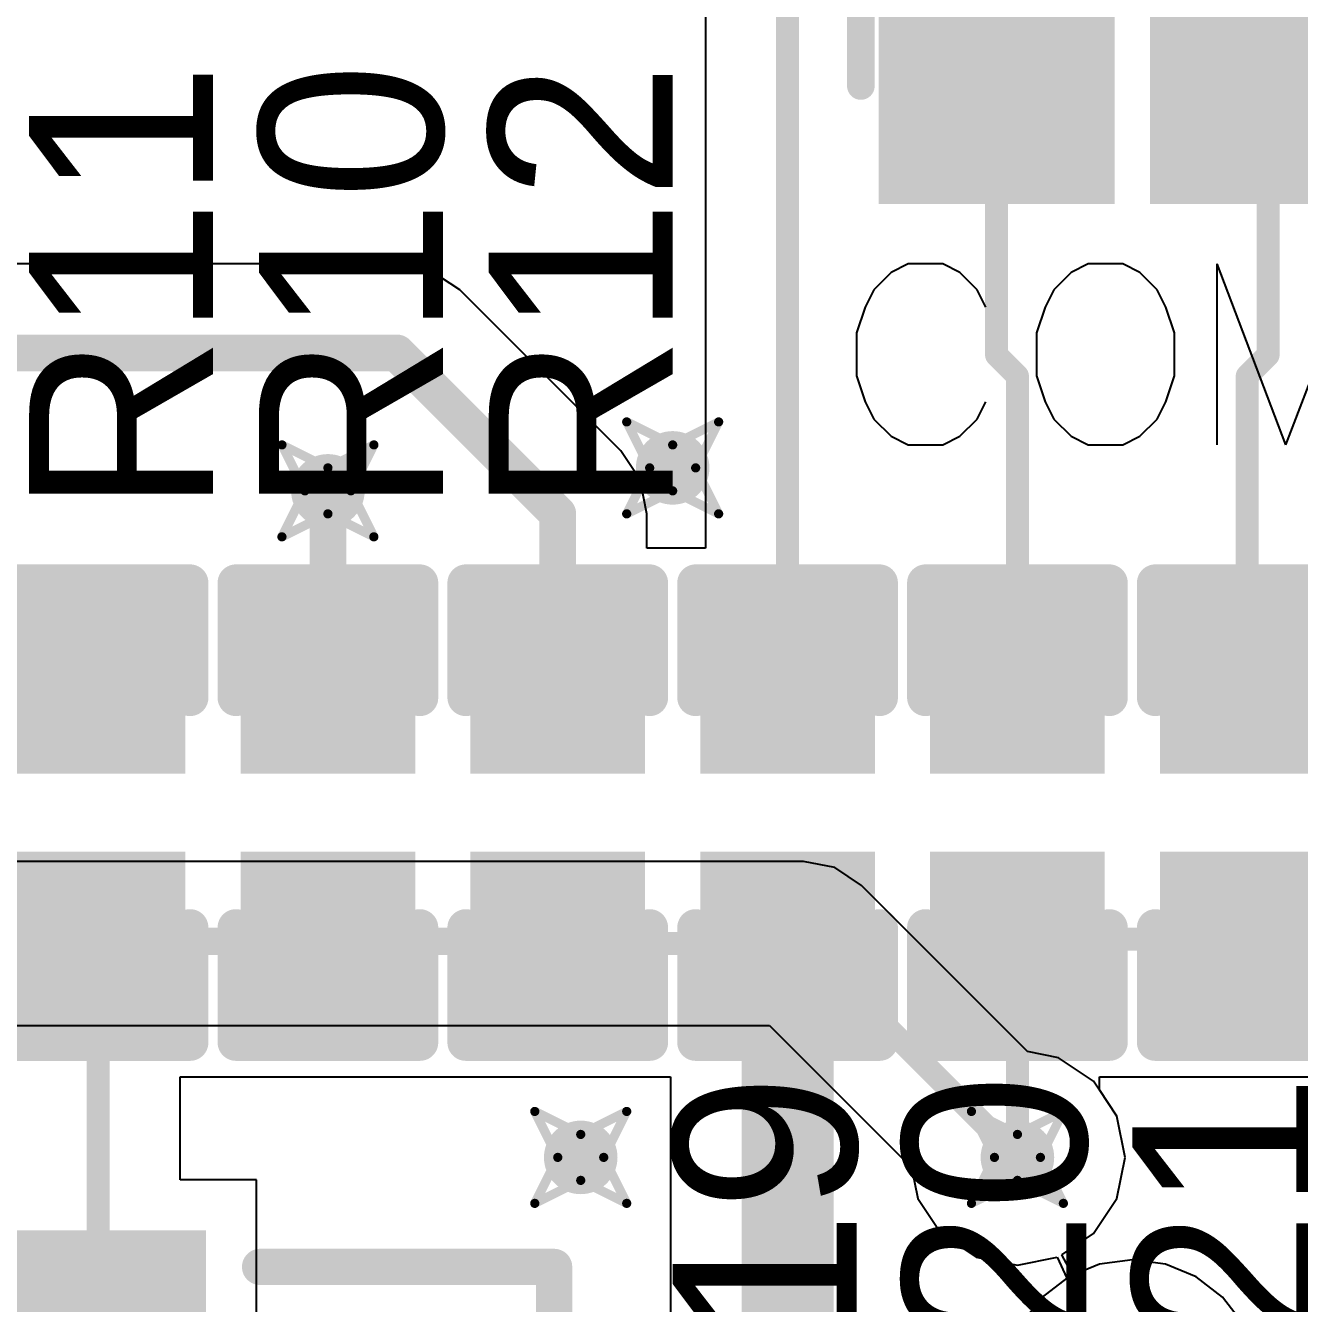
# Model space of a CAD drawing. Header units: millimetres. Extents: x 2.26 to 6.57, y 1.2 to 4.64.
# Drawn here: x 4.6175 to 4.8946, y 3.8714 to 4.1494 of the extents above; entities that cross this region are included whole.
import ezdxf

# ---------------------------------------------------------------- set-up
doc = ezdxf.new("R2010")
doc.units = ezdxf.units.MM
doc.header["$MEASUREMENT"] = 0
for name, color, linetype in [('BottomLayer', 5, 'Continuous'), ('DrillDrawing', 1, 'Continuous'), ('MultiLayer', 9, 'Continuous'), ('TopLayer', 1, 'Continuous'), ('TopOverlay', 2, 'Continuous'), ('TopPaste', 8, 'Continuous'), ('TopSolder', 216, 'Continuous'), ('ViaHoleLayer', 16, 'Continuous')]:
    doc.layers.add(name, color=color, linetype=linetype)

# ---------------------------------------------------------------- blocks, each defined once
blk = doc.blocks.new('HSMF_A201_96')
at = {"layer": 'TopLayer'}
for points in [[(-0.08858, 0.05118), (-0.08858, 0.00787), (-0.02953, 0.05118), (-0.02953, 0.00787)], [(0.02953, 0.05118), (0.02953, 0.00787), (0.08858, 0.05118), (0.08858, 0.00787)], [(-0.08858, -0.00787), (-0.08858, -0.05118), (-0.02953, -0.00787), (-0.02953, -0.05118)], [(0.02953, -0.00787), (0.02953, -0.05118), (0.08858, -0.00787), (0.08858, -0.05118)]]:
    blk.add_solid(points, dxfattribs=at)
at = {"layer": 'TopOverlay'}
for points, const_width in [([(-0.05761, 0.075, 1), (-0.06223, 0.075, 1)], 0.00984), ([(-0.06469, 0.075, 1), (-0.05977, 0.075, 1)], 0.00492), ([(-0.06008, 0.075, 1), (-0.05515, 0.075, 1)], 0.00492), ([(-0.10252, 0.05906, 1), (-0.09937, 0.05906, 1)], 0.00315), ([(-0.10157, 0.05906, 1), (-0.09843, 0.05906, 1)], 0.00315), ([(-0.06843, 0.05906, 1), (-0.06543, 0.05906, 1)], 0.003), ([(-0.04094, 0.05906, 1), (-0.0378, 0.05906, 1)], 0.00315), ([(0.06543, 0.05906, 1), (0.06843, 0.05906, 1)], 0.003), ([(-0.11126, 0.05031, 1), (-0.10811, 0.05031, 1)], 0.00315), ([(-0.06843, -0.05906, 1), (-0.06543, -0.05906, 1)], 0.003), ([(0.06543, -0.05906, 1), (0.06843, -0.05906, 1)], 0.003)]:
    blk.add_lwpolyline(points, format="xyb", close=True, dxfattribs=dict(at, const_width=const_width))
for points, const_width in [([(-0.10969, 0.05031), (-0.10094, 0.05906)], 0.0063), ([(-0.03937, 0.05906), (-0.1, 0.05906)], 0.0063), ([(0.06693, 0.05906), (-0.06693, 0.05906)], 0.006), ([(0.06693, -0.05906), (-0.06693, -0.05906)], 0.006)]:
    blk.add_lwpolyline(points, dxfattribs=dict(at, const_width=const_width))
at = {"layer": 'TopPaste'}
for points in [[(-0.08858, 0.05118), (-0.08858, 0.00787), (-0.02953, 0.05118), (-0.02953, 0.00787)], [(0.02953, 0.05118), (0.02953, 0.00787), (0.08858, 0.05118), (0.08858, 0.00787)], [(-0.08858, -0.00787), (-0.08858, -0.05118), (-0.02953, -0.00787), (-0.02953, -0.05118)], [(0.02953, -0.00787), (0.02953, -0.05118), (0.08858, -0.00787), (0.08858, -0.05118)]]:
    blk.add_solid(points, dxfattribs=at)
at = {"layer": 'TopSolder'}
for points in [[(-0.09258, 0.05518), (-0.09258, 0.00387), (-0.02553, 0.05518), (-0.02553, 0.00387)], [(0.02553, 0.05518), (0.02553, 0.00387), (0.09258, 0.05518), (0.09258, 0.00387)], [(-0.09258, -0.00387), (-0.09258, -0.05518), (-0.02553, -0.00387), (-0.02553, -0.05518)], [(0.02553, -0.00387), (0.02553, -0.05518), (0.09258, -0.00387), (0.09258, -0.05518)]]:
    blk.add_solid(points, dxfattribs=at)
blk = doc.blocks.new('0603R_133')
at = {"layer": 'TopLayer'}
for points in [[(-0.0125, 0.015), (-0.0425, 0.015), (-0.0125, -0.015), (-0.0425, -0.015)], [(0.0425, 0.015), (0.0125, 0.015), (0.0425, -0.015), (0.0125, -0.015)]]:
    blk.add_solid(points, dxfattribs=at)
at = {"layer": 'TopOverlay', "const_width": 0.008}
for points in [[(-0.025, 0.02), (-0.05, 0.02)], [(-0.05, -0.02), (-0.05, 0.02)], [(0.05, 0.02), (0.025, 0.02)], [(0.05, -0.02), (0.05, 0.02)], [(-0.025, -0.02), (-0.05, -0.02)], [(0.05, -0.02), (0.025, -0.02)]]:
    blk.add_lwpolyline(points, dxfattribs=at)
at = {"layer": 'TopOverlay', "const_width": 0.004}
for points in [[(-0.052, 0.02, 1), (-0.048, 0.02, 1)], [(-0.052, 0.02, 1), (-0.048, 0.02, 1)], [(-0.027, 0.02, 1), (-0.023, 0.02, 1)], [(0.023, 0.02, 1), (0.027, 0.02, 1)], [(0.048, 0.02, 1), (0.052, 0.02, 1)], [(0.048, 0.02, 1), (0.052, 0.02, 1)], [(-0.052, -0.02, 1), (-0.048, -0.02, 1)], [(-0.052, -0.02, 1), (-0.048, -0.02, 1)], [(-0.027, -0.02, 1), (-0.023, -0.02, 1)], [(0.023, -0.02, 1), (0.027, -0.02, 1)], [(0.048, -0.02, 1), (0.052, -0.02, 1)], [(0.048, -0.02, 1), (0.052, -0.02, 1)]]:
    blk.add_lwpolyline(points, format="xyb", close=True, dxfattribs=at)
at = {"layer": 'TopPaste'}
for points in [[(-0.0125, 0.015), (-0.0425, 0.015), (-0.0125, -0.015), (-0.0425, -0.015)], [(0.0425, 0.015), (0.0125, 0.015), (0.0425, -0.015), (0.0125, -0.015)]]:
    blk.add_solid(points, dxfattribs=at)
at = {"layer": 'TopSolder'}
for points in [[(-0.0085, 0.019), (-0.0465, 0.019), (-0.0085, -0.019), (-0.0465, -0.019)], [(0.0465, 0.019), (0.0085, 0.019), (0.0465, -0.019), (0.0085, -0.019)]]:
    blk.add_solid(points, dxfattribs=at)
blk = doc.blocks.new('0603R_134')
at = {"layer": 'TopLayer'}
for points in [[(-0.0125, 0.015), (-0.0425, 0.015), (-0.0125, -0.015), (-0.0425, -0.015)], [(0.0425, 0.015), (0.0125, 0.015), (0.0425, -0.015), (0.0125, -0.015)]]:
    blk.add_solid(points, dxfattribs=at)
at = {"layer": 'TopOverlay', "const_width": 0.008}
for points in [[(-0.025, 0.02), (-0.05, 0.02)], [(-0.05, -0.02), (-0.05, 0.02)], [(0.05, 0.02), (0.025, 0.02)], [(0.05, -0.02), (0.05, 0.02)], [(-0.025, -0.02), (-0.05, -0.02)], [(0.05, -0.02), (0.025, -0.02)]]:
    blk.add_lwpolyline(points, dxfattribs=at)
at = {"layer": 'TopOverlay', "const_width": 0.004}
for points in [[(-0.052, 0.02, 1), (-0.048, 0.02, 1)], [(-0.052, 0.02, 1), (-0.048, 0.02, 1)], [(-0.027, 0.02, 1), (-0.023, 0.02, 1)], [(0.023, 0.02, 1), (0.027, 0.02, 1)], [(0.048, 0.02, 1), (0.052, 0.02, 1)], [(0.048, 0.02, 1), (0.052, 0.02, 1)], [(-0.052, -0.02, 1), (-0.048, -0.02, 1)], [(-0.052, -0.02, 1), (-0.048, -0.02, 1)], [(-0.027, -0.02, 1), (-0.023, -0.02, 1)], [(0.023, -0.02, 1), (0.027, -0.02, 1)], [(0.048, -0.02, 1), (0.052, -0.02, 1)], [(0.048, -0.02, 1), (0.052, -0.02, 1)]]:
    blk.add_lwpolyline(points, format="xyb", close=True, dxfattribs=at)
at = {"layer": 'TopPaste'}
for points in [[(-0.0125, 0.015), (-0.0425, 0.015), (-0.0125, -0.015), (-0.0425, -0.015)], [(0.0425, 0.015), (0.0125, 0.015), (0.0425, -0.015), (0.0125, -0.015)]]:
    blk.add_solid(points, dxfattribs=at)
at = {"layer": 'TopSolder'}
for points in [[(-0.0085, 0.019), (-0.0465, 0.019), (-0.0085, -0.019), (-0.0465, -0.019)], [(0.0465, 0.019), (0.0085, 0.019), (0.0465, -0.019), (0.0085, -0.019)]]:
    blk.add_solid(points, dxfattribs=at)
blk = doc.blocks.new('0603R_135')
at = {"layer": 'TopLayer'}
for points in [[(-0.0125, 0.015), (-0.0425, 0.015), (-0.0125, -0.015), (-0.0425, -0.015)], [(0.0425, 0.015), (0.0125, 0.015), (0.0425, -0.015), (0.0125, -0.015)]]:
    blk.add_solid(points, dxfattribs=at)
at = {"layer": 'TopOverlay', "const_width": 0.008}
for points in [[(-0.05, 0.02), (-0.025, 0.02)], [(-0.05, 0.02), (-0.05, -0.02)], [(0.025, 0.02), (0.05, 0.02)], [(0.05, 0.02), (0.05, -0.02)], [(-0.05, -0.02), (-0.025, -0.02)], [(0.025, -0.02), (0.05, -0.02)]]:
    blk.add_lwpolyline(points, dxfattribs=at)
at = {"layer": 'TopOverlay', "const_width": 0.004}
for points in [[(-0.052, 0.02, 1), (-0.048, 0.02, 1)], [(-0.052, 0.02, 1), (-0.048, 0.02, 1)], [(-0.027, 0.02, 1), (-0.023, 0.02, 1)], [(0.023, 0.02, 1), (0.027, 0.02, 1)], [(0.048, 0.02, 1), (0.052, 0.02, 1)], [(0.048, 0.02, 1), (0.052, 0.02, 1)], [(-0.052, -0.02, 1), (-0.048, -0.02, 1)], [(-0.052, -0.02, 1), (-0.048, -0.02, 1)], [(-0.027, -0.02, 1), (-0.023, -0.02, 1)], [(0.023, -0.02, 1), (0.027, -0.02, 1)], [(0.048, -0.02, 1), (0.052, -0.02, 1)], [(0.048, -0.02, 1), (0.052, -0.02, 1)]]:
    blk.add_lwpolyline(points, format="xyb", close=True, dxfattribs=at)
at = {"layer": 'TopPaste'}
for points in [[(-0.0125, 0.015), (-0.0425, 0.015), (-0.0125, -0.015), (-0.0425, -0.015)], [(0.0425, 0.015), (0.0125, 0.015), (0.0425, -0.015), (0.0125, -0.015)]]:
    blk.add_solid(points, dxfattribs=at)
at = {"layer": 'TopSolder'}
for points in [[(-0.0085, 0.019), (-0.0465, 0.019), (-0.0085, -0.019), (-0.0465, -0.019)], [(0.0465, 0.019), (0.0085, 0.019), (0.0465, -0.019), (0.0085, -0.019)]]:
    blk.add_solid(points, dxfattribs=at)
blk = doc.blocks.new('0603R_157')
at = {"layer": 'TopLayer'}
for points in [[(-0.0125, 0.015), (-0.0425, 0.015), (-0.0125, -0.015), (-0.0425, -0.015)], [(0.0425, 0.015), (0.0125, 0.015), (0.0425, -0.015), (0.0125, -0.015)]]:
    blk.add_solid(points, dxfattribs=at)
at = {"layer": 'TopOverlay', "const_width": 0.008}
for points in [[(-0.05, -0.02), (-0.05, 0.02)], [(-0.025, 0.02), (-0.05, 0.02)], [(0.05, 0.02), (0.025, 0.02)], [(0.05, -0.02), (0.05, 0.02)], [(-0.025, -0.02), (-0.05, -0.02)], [(0.05, -0.02), (0.025, -0.02)]]:
    blk.add_lwpolyline(points, dxfattribs=at)
at = {"layer": 'TopOverlay', "const_width": 0.004}
for points in [[(-0.052, 0.02, 1), (-0.048, 0.02, 1)], [(-0.052, 0.02, 1), (-0.048, 0.02, 1)], [(-0.027, 0.02, 1), (-0.023, 0.02, 1)], [(0.023, 0.02, 1), (0.027, 0.02, 1)], [(0.048, 0.02, 1), (0.052, 0.02, 1)], [(0.048, 0.02, 1), (0.052, 0.02, 1)], [(-0.052, -0.02, 1), (-0.048, -0.02, 1)], [(-0.052, -0.02, 1), (-0.048, -0.02, 1)], [(-0.027, -0.02, 1), (-0.023, -0.02, 1)], [(0.023, -0.02, 1), (0.027, -0.02, 1)], [(0.048, -0.02, 1), (0.052, -0.02, 1)], [(0.048, -0.02, 1), (0.052, -0.02, 1)]]:
    blk.add_lwpolyline(points, format="xyb", close=True, dxfattribs=at)
at = {"layer": 'TopPaste'}
for points in [[(-0.0125, 0.015), (-0.0425, 0.015), (-0.0125, -0.015), (-0.0425, -0.015)], [(0.0425, 0.015), (0.0125, 0.015), (0.0425, -0.015), (0.0125, -0.015)]]:
    blk.add_solid(points, dxfattribs=at)
at = {"layer": 'TopSolder'}
for points in [[(-0.0085, 0.019), (-0.0465, 0.019), (-0.0085, -0.019), (-0.0465, -0.019)], [(0.0465, 0.019), (0.0085, 0.019), (0.0465, -0.019), (0.0085, -0.019)]]:
    blk.add_solid(points, dxfattribs=at)
blk = doc.blocks.new('0603R_158')
at = {"layer": 'TopLayer'}
for points in [[(-0.0125, 0.015), (-0.0425, 0.015), (-0.0125, -0.015), (-0.0425, -0.015)], [(0.0425, 0.015), (0.0125, 0.015), (0.0425, -0.015), (0.0125, -0.015)]]:
    blk.add_solid(points, dxfattribs=at)
at = {"layer": 'TopOverlay', "const_width": 0.008}
for points in [[(-0.05, -0.02), (-0.05, 0.02)], [(-0.025, 0.02), (-0.05, 0.02)], [(0.05, 0.02), (0.025, 0.02)], [(0.05, -0.02), (0.05, 0.02)], [(-0.025, -0.02), (-0.05, -0.02)], [(0.05, -0.02), (0.025, -0.02)]]:
    blk.add_lwpolyline(points, dxfattribs=at)
at = {"layer": 'TopOverlay', "const_width": 0.004}
for points in [[(-0.052, 0.02, 1), (-0.048, 0.02, 1)], [(-0.052, 0.02, 1), (-0.048, 0.02, 1)], [(-0.027, 0.02, 1), (-0.023, 0.02, 1)], [(0.023, 0.02, 1), (0.027, 0.02, 1)], [(0.048, 0.02, 1), (0.052, 0.02, 1)], [(0.048, 0.02, 1), (0.052, 0.02, 1)], [(-0.052, -0.02, 1), (-0.048, -0.02, 1)], [(-0.052, -0.02, 1), (-0.048, -0.02, 1)], [(-0.027, -0.02, 1), (-0.023, -0.02, 1)], [(0.023, -0.02, 1), (0.027, -0.02, 1)], [(0.048, -0.02, 1), (0.052, -0.02, 1)], [(0.048, -0.02, 1), (0.052, -0.02, 1)]]:
    blk.add_lwpolyline(points, format="xyb", close=True, dxfattribs=at)
at = {"layer": 'TopPaste'}
for points in [[(-0.0125, 0.015), (-0.0425, 0.015), (-0.0125, -0.015), (-0.0425, -0.015)], [(0.0425, 0.015), (0.0125, 0.015), (0.0425, -0.015), (0.0125, -0.015)]]:
    blk.add_solid(points, dxfattribs=at)
at = {"layer": 'TopSolder'}
for points in [[(-0.0085, 0.019), (-0.0465, 0.019), (-0.0085, -0.019), (-0.0465, -0.019)], [(0.0465, 0.019), (0.0085, 0.019), (0.0465, -0.019), (0.0085, -0.019)]]:
    blk.add_solid(points, dxfattribs=at)
blk = doc.blocks.new('0603R_159')
at = {"layer": 'TopLayer'}
for points in [[(-0.0125, 0.015), (-0.0425, 0.015), (-0.0125, -0.015), (-0.0425, -0.015)], [(0.0425, 0.015), (0.0125, 0.015), (0.0425, -0.015), (0.0125, -0.015)]]:
    blk.add_solid(points, dxfattribs=at)
at = {"layer": 'TopOverlay', "const_width": 0.008}
for points in [[(-0.05, 0.02), (-0.05, -0.02)], [(-0.05, 0.02), (-0.025, 0.02)], [(0.025, 0.02), (0.05, 0.02)], [(0.05, 0.02), (0.05, -0.02)], [(-0.05, -0.02), (-0.025, -0.02)], [(0.025, -0.02), (0.05, -0.02)]]:
    blk.add_lwpolyline(points, dxfattribs=at)
at = {"layer": 'TopOverlay', "const_width": 0.004}
for points in [[(-0.052, 0.02, 1), (-0.048, 0.02, 1)], [(-0.052, 0.02, 1), (-0.048, 0.02, 1)], [(-0.027, 0.02, 1), (-0.023, 0.02, 1)], [(0.023, 0.02, 1), (0.027, 0.02, 1)], [(0.048, 0.02, 1), (0.052, 0.02, 1)], [(0.048, 0.02, 1), (0.052, 0.02, 1)], [(-0.052, -0.02, 1), (-0.048, -0.02, 1)], [(-0.052, -0.02, 1), (-0.048, -0.02, 1)], [(-0.027, -0.02, 1), (-0.023, -0.02, 1)], [(0.023, -0.02, 1), (0.027, -0.02, 1)], [(0.048, -0.02, 1), (0.052, -0.02, 1)], [(0.048, -0.02, 1), (0.052, -0.02, 1)]]:
    blk.add_lwpolyline(points, format="xyb", close=True, dxfattribs=at)
at = {"layer": 'TopPaste'}
for points in [[(-0.0125, 0.015), (-0.0425, 0.015), (-0.0125, -0.015), (-0.0425, -0.015)], [(0.0425, 0.015), (0.0125, 0.015), (0.0425, -0.015), (0.0125, -0.015)]]:
    blk.add_solid(points, dxfattribs=at)
at = {"layer": 'TopSolder'}
for points in [[(-0.0085, 0.019), (-0.0465, 0.019), (-0.0085, -0.019), (-0.0465, -0.019)], [(0.0465, 0.019), (0.0085, 0.019), (0.0465, -0.019), (0.0085, -0.019)]]:
    blk.add_solid(points, dxfattribs=at)
blk = doc.blocks.new('SOT_23_172')
at = {"layer": 'TopLayer'}
for points in [[(-0.01772, 0.03051), (0.01772, 0.03051), (-0.01772, 0.06791), (0.01772, 0.06791)], [(-0.05512, -0.06791), (-0.01969, -0.06791), (-0.05512, -0.03051), (-0.01969, -0.03051)], [(0.01969, -0.06791), (0.05512, -0.06791), (0.01969, -0.03051), (0.05512, -0.03051)]]:
    blk.add_solid(points, dxfattribs=at)
at = {"layer": 'TopOverlay', "const_width": 0.00787}
for points in [[(-0.05118, -0.01476), (-0.05118, 0.04921)], [(-0.03346, 0.04921), (-0.05118, 0.04921)], [(0.05118, 0.04921), (0.03346, 0.04921)], [(0.05118, -0.01476), (0.05118, 0.04921)]]:
    blk.add_lwpolyline(points, dxfattribs=at)
at = {"layer": 'TopOverlay'}
for points, const_width in [([(-0.05315, 0.04921, 1), (-0.04921, 0.04921, 1)], 0.00394), ([(-0.05315, 0.04921, 1), (-0.04921, 0.04921, 1)], 0.00394), ([(-0.03543, 0.04921, 1), (-0.0315, 0.04921, 1)], 0.00394), ([(0.0315, 0.04921, 1), (0.03543, 0.04921, 1)], 0.00394), ([(0.04921, 0.04921, 1), (0.05315, 0.04921, 1)], 0.00394), ([(0.04921, 0.04921, 1), (0.05315, 0.04921, 1)], 0.00394), ([(-0.05315, -0.01476, 1), (-0.04921, -0.01476, 1)], 0.00394), ([(0.04921, -0.01476, 1), (0.05315, -0.01476, 1)], 0.00394), ([(0.085, -0.05, 1), (0.07516, -0.05, 1)], 0.00984), ([(0.0727, -0.05, 1), (0.07762, -0.05, 1)], 0.00492), ([(0.08254, -0.05, 1), (0.08746, -0.05, 1)], 0.00492)]:
    blk.add_lwpolyline(points, format="xyb", close=True, dxfattribs=dict(at, const_width=const_width))
at = {"layer": 'TopPaste'}
for points in [[(-0.01772, 0.03051), (0.01772, 0.03051), (-0.01772, 0.06791), (0.01772, 0.06791)], [(-0.05512, -0.06791), (-0.01969, -0.06791), (-0.05512, -0.03051), (-0.01969, -0.03051)], [(0.01969, -0.06791), (0.05512, -0.06791), (0.01969, -0.03051), (0.05512, -0.03051)]]:
    blk.add_solid(points, dxfattribs=at)
at = {"layer": 'TopSolder'}
for points in [[(-0.02172, 0.02651), (0.02172, 0.02651), (-0.02172, 0.07191), (0.02172, 0.07191)], [(-0.05912, -0.07191), (-0.01569, -0.07191), (-0.05912, -0.02651), (-0.01569, -0.02651)], [(0.01569, -0.07191), (0.05912, -0.07191), (0.01569, -0.02651), (0.05912, -0.02651)]]:
    blk.add_solid(points, dxfattribs=at)

msp = doc.modelspace()

# ---------------------------------------------------------------- linework, layer by layer
at = {"layer": 'BottomLayer'}
for p, q in [((4.78672, 3.96754), (4.59954, 3.96754)), ((4.79355, 3.96618), (4.78672, 3.96754)), ((4.79934, 3.96232), (4.79355, 3.96618)), ((4.83549, 3.92616), (4.79934, 3.96232)), ((4.48721, 3.93186), (4.77933, 3.93186)), ((4.77933, 3.93186), (4.81026, 3.90092)), ((4.84224, 3.92482), (4.83549, 3.92616)), ((4.84985, 3.91973), (4.84224, 3.92482)), ((4.85493, 3.91212), (4.84985, 3.91973)), ((4.85672, 3.90315), (4.85493, 3.91212)), ((4.85493, 3.89418), (4.85672, 3.90315)), ((4.81026, 3.90092), (4.8116, 3.89418)), ((4.8116, 3.89418), (4.81669, 3.88657)), ((4.84985, 3.88657), (4.85493, 3.89418)), ((4.81669, 3.88657), (4.82429, 3.88148)), ((4.84295, 3.88196), (4.84985, 3.88657)), ((4.82429, 3.88148), (4.83327, 3.8797)), ((4.83327, 3.8797), (4.84194, 3.88142)), ((4.84194, 3.88142), (4.84194, 3.88142)), ((4.84194, 3.88142), (4.84194, 3.88142)), ((4.84194, 3.88142), (4.84401, 3.87687)), ((4.8453, 3.87755), (4.84295, 3.88196)), ((4.85827, 3.88089), (4.85109, 3.87994)), ((4.86545, 3.87994), (4.85827, 3.88089)), ((4.85109, 3.87994), (4.8453, 3.87755)), ((4.87214, 3.87717), (4.86545, 3.87994)), ((4.84401, 3.87687), (4.83865, 3.87276)), ((4.87788, 3.87276), (4.87214, 3.87717)), ((4.83865, 3.87276), (4.83425, 3.86702)), ((4.88229, 3.86702), (4.87788, 3.87276))]:
    msp.add_line(p, q, dxfattribs=at)
for points, const_width in [([(4.75427, 4.05315, 1), (4.76227, 4.05315, 1)], 0.008), ([(4.67927, 4.04815, 1), (4.68727, 4.04815, 1)], 0.008), ([(4.78547, 3.9497, 1), (4.78797, 3.9497, 1)], 0.0025), ([(4.78547, 3.9497, 1), (4.78797, 3.9497, 1)], 0.0025), ([(4.73427, 3.90315, 1), (4.74227, 3.90315, 1)], 0.008), ([(4.82927, 3.90315, 1), (4.83727, 3.90315, 1)], 0.008), ([(4.83202, 3.90315, 1), (4.83452, 3.90315, 1)], 0.0025)]:
    msp.add_lwpolyline(points, format="xyb", close=True, dxfattribs=dict(at, const_width=const_width))
at = {"layer": 'BottomLayer', "const_width": 0.005}
for points in [[(4.47982, 3.9497), (4.78672, 3.9497)], [(4.78672, 3.9497), (4.83327, 3.90315)]]:
    msp.add_lwpolyline(points, dxfattribs=at)
at = {"layer": 'DrillDrawing', "const_width": 0.002}
for points in [[(4.74827, 4.06315), (4.75827, 4.05815)], [(4.74827, 4.06315), (4.75327, 4.05315)], [(4.75827, 4.05815), (4.76827, 4.06315)], [(4.76327, 4.05315), (4.76827, 4.06315)], [(4.67327, 4.05815), (4.68327, 4.05315)], [(4.67327, 4.05815), (4.67827, 4.04815)], [(4.68327, 4.05315), (4.69327, 4.05815)], [(4.68827, 4.04815), (4.69327, 4.05815)], [(4.74827, 4.04315), (4.75327, 4.05315)], [(4.76327, 4.05315), (4.76827, 4.04315)], [(4.67327, 4.03815), (4.67827, 4.04815)], [(4.68827, 4.04815), (4.69327, 4.03815)], [(4.74827, 4.04315), (4.75827, 4.04815)], [(4.75827, 4.04815), (4.76827, 4.04315)], [(4.67327, 4.03815), (4.68327, 4.04315)], [(4.68327, 4.04315), (4.69327, 4.03815)], [(4.72827, 3.91315), (4.73827, 3.90815)], [(4.72827, 3.91315), (4.73327, 3.90315)], [(4.73827, 3.90815), (4.74827, 3.91315)], [(4.74327, 3.90315), (4.74827, 3.91315)], [(4.82327, 3.91315), (4.83327, 3.90815)], [(4.82327, 3.91315), (4.82827, 3.90315)], [(4.83327, 3.90815), (4.84327, 3.91315)], [(4.83827, 3.90315), (4.84327, 3.91315)], [(4.72827, 3.89315), (4.73327, 3.90315)], [(4.74327, 3.90315), (4.74827, 3.89315)], [(4.82327, 3.89315), (4.82827, 3.90315)], [(4.83827, 3.90315), (4.84327, 3.89315)], [(4.72827, 3.89315), (4.73827, 3.89815)], [(4.73827, 3.89815), (4.74827, 3.89315)], [(4.82327, 3.89315), (4.83327, 3.89815)], [(4.83327, 3.89815), (4.84327, 3.89315)]]:
    msp.add_lwpolyline(points, dxfattribs=at)
at = {"layer": 'DrillDrawing', "const_width": 0.001}
for points in [[(4.74777, 4.06315, 1), (4.74877, 4.06315, 1)], [(4.74777, 4.06315, 1), (4.74877, 4.06315, 1)], [(4.76777, 4.06315, 1), (4.76877, 4.06315, 1)], [(4.76777, 4.06315, 1), (4.76877, 4.06315, 1)], [(4.67277, 4.05815, 1), (4.67377, 4.05815, 1)], [(4.67277, 4.05815, 1), (4.67377, 4.05815, 1)], [(4.69277, 4.05815, 1), (4.69377, 4.05815, 1)], [(4.69277, 4.05815, 1), (4.69377, 4.05815, 1)], [(4.75777, 4.05815, 1), (4.75877, 4.05815, 1)], [(4.75777, 4.05815, 1), (4.75877, 4.05815, 1)], [(4.68277, 4.05315, 1), (4.68377, 4.05315, 1)], [(4.68277, 4.05315, 1), (4.68377, 4.05315, 1)], [(4.75277, 4.05315, 1), (4.75377, 4.05315, 1)], [(4.75277, 4.05315, 1), (4.75377, 4.05315, 1)], [(4.76277, 4.05315, 1), (4.76377, 4.05315, 1)], [(4.76277, 4.05315, 1), (4.76377, 4.05315, 1)], [(4.67777, 4.04815, 1), (4.67877, 4.04815, 1)], [(4.67777, 4.04815, 1), (4.67877, 4.04815, 1)], [(4.68777, 4.04815, 1), (4.68877, 4.04815, 1)], [(4.68777, 4.04815, 1), (4.68877, 4.04815, 1)], [(4.75777, 4.04815, 1), (4.75877, 4.04815, 1)], [(4.75777, 4.04815, 1), (4.75877, 4.04815, 1)], [(4.68277, 4.04315, 1), (4.68377, 4.04315, 1)], [(4.68277, 4.04315, 1), (4.68377, 4.04315, 1)], [(4.74777, 4.04315, 1), (4.74877, 4.04315, 1)], [(4.74777, 4.04315, 1), (4.74877, 4.04315, 1)], [(4.76777, 4.04315, 1), (4.76877, 4.04315, 1)], [(4.76777, 4.04315, 1), (4.76877, 4.04315, 1)], [(4.67277, 4.03815, 1), (4.67377, 4.03815, 1)], [(4.67277, 4.03815, 1), (4.67377, 4.03815, 1)], [(4.69277, 4.03815, 1), (4.69377, 4.03815, 1)], [(4.69277, 4.03815, 1), (4.69377, 4.03815, 1)], [(4.72777, 3.91315, 1), (4.72877, 3.91315, 1)], [(4.72777, 3.91315, 1), (4.72877, 3.91315, 1)], [(4.74777, 3.91315, 1), (4.74877, 3.91315, 1)], [(4.74777, 3.91315, 1), (4.74877, 3.91315, 1)], [(4.82277, 3.91315, 1), (4.82377, 3.91315, 1)], [(4.82277, 3.91315, 1), (4.82377, 3.91315, 1)], [(4.84277, 3.91315, 1), (4.84377, 3.91315, 1)], [(4.84277, 3.91315, 1), (4.84377, 3.91315, 1)], [(4.73777, 3.90815, 1), (4.73877, 3.90815, 1)], [(4.73777, 3.90815, 1), (4.73877, 3.90815, 1)], [(4.83277, 3.90815, 1), (4.83377, 3.90815, 1)], [(4.83277, 3.90815, 1), (4.83377, 3.90815, 1)], [(4.73277, 3.90315, 1), (4.73377, 3.90315, 1)], [(4.73277, 3.90315, 1), (4.73377, 3.90315, 1)], [(4.74277, 3.90315, 1), (4.74377, 3.90315, 1)], [(4.74277, 3.90315, 1), (4.74377, 3.90315, 1)], [(4.82777, 3.90315, 1), (4.82877, 3.90315, 1)], [(4.82777, 3.90315, 1), (4.82877, 3.90315, 1)], [(4.83777, 3.90315, 1), (4.83877, 3.90315, 1)], [(4.83777, 3.90315, 1), (4.83877, 3.90315, 1)], [(4.73777, 3.89815, 1), (4.73877, 3.89815, 1)], [(4.73777, 3.89815, 1), (4.73877, 3.89815, 1)], [(4.83277, 3.89815, 1), (4.83377, 3.89815, 1)], [(4.83277, 3.89815, 1), (4.83377, 3.89815, 1)], [(4.72777, 3.89315, 1), (4.72877, 3.89315, 1)], [(4.72777, 3.89315, 1), (4.72877, 3.89315, 1)], [(4.74777, 3.89315, 1), (4.74877, 3.89315, 1)], [(4.74777, 3.89315, 1), (4.74877, 3.89315, 1)], [(4.82277, 3.89315, 1), (4.82377, 3.89315, 1)], [(4.82277, 3.89315, 1), (4.82377, 3.89315, 1)], [(4.84277, 3.89315, 1), (4.84377, 3.89315, 1)], [(4.84277, 3.89315, 1), (4.84377, 3.89315, 1)]]:
    msp.add_lwpolyline(points, format="xyb", close=True, dxfattribs=at)
at = {"layer": 'MultiLayer', "const_width": 0.008}
for points in [[(4.75427, 4.05315, 1), (4.76227, 4.05315, 1)], [(4.67927, 4.04815, 1), (4.68727, 4.04815, 1)], [(4.73427, 3.90315, 1), (4.74227, 3.90315, 1)], [(4.82927, 3.90315, 1), (4.83727, 3.90315, 1)]]:
    msp.add_lwpolyline(points, format="xyb", close=True, dxfattribs=at)
at = {"layer": 'TopLayer'}
for p, q in [((4.76542, 4.25315), (4.76542, 4.03565)), ((4.69827, 4.09752), (4.57848, 4.09752)), ((4.70568, 4.09605), (4.69827, 4.09752)), ((4.71197, 4.09185), (4.70568, 4.09605)), ((4.74697, 4.05685), (4.71197, 4.09185)), ((4.75117, 4.05056), (4.74697, 4.05685)), ((4.75264, 4.04315), (4.75117, 4.05056)), ((4.75264, 4.03565), (4.75264, 4.04315)), ((4.76542, 4.03565), (4.75264, 4.03565)), ((4.65111, 3.89827), (4.65111, 3.92065)), ((4.65111, 3.92065), (4.75778, 3.92065)), ((4.75778, 3.92065), (4.75778, 3.86087)), ((4.85111, 3.91784), (4.85111, 3.92065)), ((4.85111, 3.92065), (4.91327, 3.92065)), ((4.85493, 3.91212), (4.85111, 3.91784)), ((4.85672, 3.90315), (4.85493, 3.91212)), ((4.85493, 3.89418), (4.85672, 3.90315)), ((4.66776, 3.89827), (4.65111, 3.89827)), ((4.66776, 3.83284), (4.66776, 3.89827)), ((4.84985, 3.88657), (4.85493, 3.89418)), ((4.84295, 3.88196), (4.84985, 3.88657)), ((4.8453, 3.87755), (4.84295, 3.88196)), ((4.85827, 3.88089), (4.85109, 3.87994)), ((4.86545, 3.87994), (4.85827, 3.88089)), ((4.85109, 3.87994), (4.8453, 3.87755)), ((4.87214, 3.87717), (4.86545, 3.87994)), ((4.87788, 3.87276), (4.87214, 3.87717)), ((4.88229, 3.86702), (4.87788, 3.87276))]:
    msp.add_line(p, q, dxfattribs=at)
for points, const_width in [([(4.78327, 4.00565), (4.78327, 4.25315)], 0.005), ([(4.82874, 4.07768), (4.82874, 4.14409)], 0.005), ([(4.8878, 4.07768), (4.8878, 4.14409)], 0.005), ([(4.47327, 4.07815), (4.69827, 4.07815)], 0.008), ([(4.69827, 4.07815), (4.73327, 4.04315)], 0.008), ([(4.82874, 4.07768), (4.83327, 4.07315)], 0.005), ([(4.88327, 4.07315), (4.8878, 4.07768)], 0.005), ([(4.83327, 4.00565), (4.83327, 4.07315)], 0.005), ([(4.88327, 4.00565), (4.88327, 4.07315)], 0.005), ([(4.68327, 4.00565), (4.68327, 4.04815)], 0.008), ([(4.73327, 4.00565), (4.73327, 4.04315)], 0.008), ([(4.63077, 4.00315), (4.63327, 4.00565)], 0.005), ([(4.59327, 4.00315), (4.63077, 4.00315)], 0.005), ([(4.78327, 3.84815), (4.78327, 3.95065)], 0.02), ([(4.63327, 3.95065), (4.68327, 3.95065)], 0.005), ([(4.63327, 3.86634), (4.63327, 3.95065)], 0.005), ([(4.68327, 3.95065), (4.73327, 3.95065)], 0.005), ([(4.83327, 3.90315), (4.83327, 3.95065)], 0.005), ([(4.83327, 3.95065), (4.88327, 3.95065)], 0.005)]:
    msp.add_lwpolyline(points, dxfattribs=dict(at, const_width=const_width))
for points, const_width in [([(4.82749, 4.14409, 1), (4.82999, 4.14409, 1)], 0.0025), ([(4.88655, 4.14409, 1), (4.88905, 4.14409, 1)], 0.0025), ([(4.69627, 4.07815, 1), (4.70027, 4.07815, 1)], 0.004), ([(4.69627, 4.07815, 1), (4.70027, 4.07815, 1)], 0.004), ([(4.82749, 4.07768, 1), (4.82999, 4.07768, 1)], 0.0025), ([(4.82749, 4.07768, 1), (4.82999, 4.07768, 1)], 0.0025), ([(4.88655, 4.07768, 1), (4.88905, 4.07768, 1)], 0.0025), ([(4.88655, 4.07768, 1), (4.88905, 4.07768, 1)], 0.0025), ([(4.83202, 4.07315, 1), (4.83452, 4.07315, 1)], 0.0025), ([(4.83202, 4.07315, 1), (4.83452, 4.07315, 1)], 0.0025), ([(4.88202, 4.07315, 1), (4.88452, 4.07315, 1)], 0.0025), ([(4.88202, 4.07315, 1), (4.88452, 4.07315, 1)], 0.0025), ([(4.75427, 4.05315, 1), (4.76227, 4.05315, 1)], 0.008), ([(4.67927, 4.04815, 1), (4.68727, 4.04815, 1)], 0.008), ([(4.68127, 4.04815, 1), (4.68527, 4.04815, 1)], 0.004), ([(4.73127, 4.04315, 1), (4.73527, 4.04315, 1)], 0.004), ([(4.73127, 4.04315, 1), (4.73527, 4.04315, 1)], 0.004), ([(4.68127, 4.00565, 1), (4.68527, 4.00565, 1)], 0.004), ([(4.73127, 4.00565, 1), (4.73527, 4.00565, 1)], 0.004), ([(4.63202, 4.00565, 1), (4.63452, 4.00565, 1)], 0.0025), ([(4.78202, 4.00565, 1), (4.78452, 4.00565, 1)], 0.0025), ([(4.83202, 4.00565, 1), (4.83452, 4.00565, 1)], 0.0025), ([(4.88202, 4.00565, 1), (4.88452, 4.00565, 1)], 0.0025), ([(4.62952, 4.00315, 1), (4.63202, 4.00315, 1)], 0.0025), ([(4.62952, 4.00315, 1), (4.63202, 4.00315, 1)], 0.0025), ([(4.77827, 3.95065, 1), (4.78827, 3.95065, 1)], 0.01), ([(4.63202, 3.95065, 1), (4.63452, 3.95065, 1)], 0.0025), ([(4.63202, 3.95065, 1), (4.63452, 3.95065, 1)], 0.0025), ([(4.68202, 3.95065, 1), (4.68452, 3.95065, 1)], 0.0025), ([(4.68202, 3.95065, 1), (4.68452, 3.95065, 1)], 0.0025), ([(4.73202, 3.95065, 1), (4.73452, 3.95065, 1)], 0.0025), ([(4.83202, 3.95065, 1), (4.83452, 3.95065, 1)], 0.0025), ([(4.83202, 3.95065, 1), (4.83452, 3.95065, 1)], 0.0025), ([(4.88202, 3.95065, 1), (4.88452, 3.95065, 1)], 0.0025), ([(4.73427, 3.90315, 1), (4.74227, 3.90315, 1)], 0.008), ([(4.82927, 3.90315, 1), (4.83727, 3.90315, 1)], 0.008), ([(4.83202, 3.90315, 1), (4.83452, 3.90315, 1)], 0.0025)]:
    msp.add_lwpolyline(points, format="xyb", close=True, dxfattribs=dict(at, const_width=const_width))
at = {"layer": 'TopOverlay'}
for p, q in [((4.80577, 4.09564), (4.80202, 4.09189)), ((4.80951, 4.09751), (4.80577, 4.09564)), ((4.81701, 4.09751), (4.80951, 4.09751)), ((4.82076, 4.09564), (4.81701, 4.09751)), ((4.82451, 4.09189), (4.82076, 4.09564)), ((4.84494, 4.09564), (4.84119, 4.09189)), ((4.84869, 4.09751), (4.84494, 4.09564)), ((4.85619, 4.09751), (4.84869, 4.09751)), ((4.85993, 4.09564), (4.85619, 4.09751)), ((4.86368, 4.09189), (4.85993, 4.09564)), ((4.87662, 4.09751), (4.87662, 4.05815)), ((4.87662, 4.09751), (4.89161, 4.05815)), ((4.90661, 4.09751), (4.89161, 4.05815)), ((4.80202, 4.09189), (4.80014, 4.08814)), ((4.82638, 4.08814), (4.82451, 4.09189)), ((4.84119, 4.09189), (4.83932, 4.08814)), ((4.86556, 4.08814), (4.86368, 4.09189)), ((4.80014, 4.08814), (4.79827, 4.08252)), ((4.83932, 4.08814), (4.83744, 4.08252)), ((4.86743, 4.08252), (4.86556, 4.08814)), ((4.79827, 4.08252), (4.79827, 4.07314)), ((4.83744, 4.08252), (4.83744, 4.07314)), ((4.86743, 4.07314), (4.86743, 4.08252)), ((4.79827, 4.07314), (4.80014, 4.06752)), ((4.83744, 4.07314), (4.83932, 4.06752)), ((4.86556, 4.06752), (4.86743, 4.07314)), ((4.80014, 4.06752), (4.80202, 4.06377)), ((4.82451, 4.06377), (4.82638, 4.06752)), ((4.83932, 4.06752), (4.84119, 4.06377)), ((4.86368, 4.06377), (4.86556, 4.06752)), ((4.80202, 4.06377), (4.80577, 4.06002)), ((4.82076, 4.06002), (4.82451, 4.06377)), ((4.84119, 4.06377), (4.84494, 4.06002)), ((4.85993, 4.06002), (4.86368, 4.06377)), ((4.80577, 4.06002), (4.80951, 4.05815)), ((4.81701, 4.05815), (4.82076, 4.06002)), ((4.84494, 4.06002), (4.84869, 4.05815)), ((4.85619, 4.05815), (4.85993, 4.06002)), ((4.80951, 4.05815), (4.81701, 4.05815)), ((4.84869, 4.05815), (4.85619, 4.05815))]:
    msp.add_line(p, q, dxfattribs=at)
at = {"layer": 'ViaHoleLayer', "const_width": 0.004}
for points in [[(4.75627, 4.05315, 1), (4.76027, 4.05315, 1)], [(4.68127, 4.04815, 1), (4.68527, 4.04815, 1)], [(4.73627, 3.90315, 1), (4.74027, 3.90315, 1)], [(4.83127, 3.90315, 1), (4.83527, 3.90315, 1)]]:
    msp.add_lwpolyline(points, format="xyb", close=True, dxfattribs=at)

# ---------------------------------------------------------------- block references
for name, p, rotation in [('HSMF_A201_96', (4.85827, 4.20315), 270), ('0603R_158', (4.63327, 3.97815), 270), ('0603R_159', (4.68327, 3.97815), 90), ('0603R_157', (4.73327, 3.97815), 270), ('0603R_135', (4.78327, 3.97815), 90), ('0603R_134', (4.83327, 3.97815), 270), ('0603R_133', (4.88327, 3.97815), 270), ('SOT_23_172', (4.68327, 3.82815), 270)]:
    msp.add_blockref(name, p, dxfattribs=dict(rotation=rotation))

# ---------------------------------------------------------------- texts
at = {"layer": 'TopOverlay'}
for s, p in [('R11', (4.65827, 4.04315)), ('R10', (4.70827, 4.04315)), ('R12', (4.75827, 4.04315)), ('R19', (4.79827, 3.82315)), ('R20', (4.84827, 3.82315)), ('R21', (4.89827, 3.82315))]:
    msp.add_text(s, height=0.04, rotation=90, dxfattribs=at).set_placement(p)

doc.saveas('drawing.dxf')
